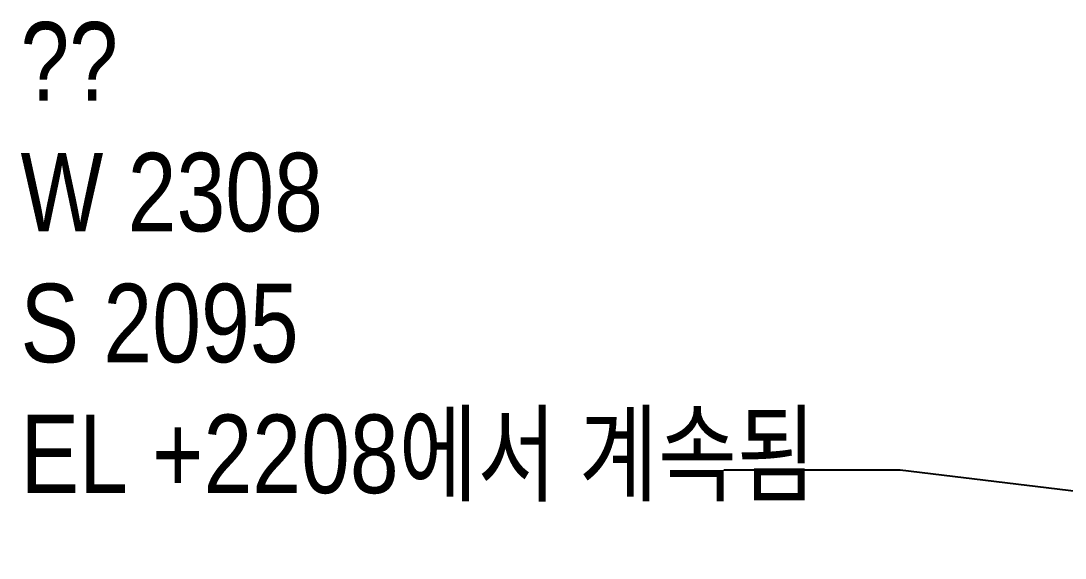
# Model space of a CAD drawing. Header units: millimetres. Extents: x 0 to 594, y 0 to 420.
# Drawn here: x 166.01 to 199.26, y 107.09 to 124.2 of the extents above; entities that cross this region are included whole.
import ezdxf
from ezdxf import colors
from ezdxf.entities.mleader import LeaderData, LeaderLine
from ezdxf.math import Vec2, Vec3

# ---------------------------------------------------------------- set-up
doc = ezdxf.new("R2010")
doc.units = ezdxf.units.MM
doc.header["$LTSCALE"] = 0.25
doc.layers.add('주석', color=7, linetype='Continuous')
doc.styles.add('AdskIsoAnnotation', font='arial.ttf', dxfattribs={"width": 0.8, "height": 1})
doc.styles.get("Standard").update_dxf_attribs({"font": 'arial.ttf'})

msp = doc.modelspace()

# ---------------------------------------------------------------- texts
at = {"layer": '주석', "insert": (166, 108.8901), "char_height": 2.5, "attachment_point": 7, "style": 'AdskIsoAnnotation'}
msp.add_mtext('\\P??\\PW 2308\\PS 2095\\PEL +2208{\\fGulim|b0|i0|c129|p50;에서 계속됨}', dxfattribs=at)

# ---------------------------------------------------------------- leaders
at = {"layer": '주석'}
ml = msp.add_multileader_mtext('Standard', dxfattribs=at)
ml.set_content('')
ml.set_leader_properties()
ml.build(insert=Vec2(0, 0))
ml.multileader.update_dxf_attribs({"dogleg_length": 5.6084, "arrow_head_size": 2.5})
ctx = ml.context
ctx.base_point, ctx.arrow_head_size, ctx.plane_origin = Vec3(188.3916, 109.8901), 2.5, Vec3(0, 7.8901)
notes = []
notes.append((ctx, [(0, (1, 1, 0), (194, 109.8901), (-1, 0), 5.6084, [(0, [(216.1775, 107.1956)], 0, [])])]))
ctx.mtext, ml.multileader.dxf.content_type = None, 0
for ctx, leaders in notes:
    for number, flags, end, landing, length, lines in leaders:
        leader = LeaderData()
        leader.index, (leader.has_last_leader_line, leader.has_dogleg_vector, leader.attachment_direction) = number, flags
        leader.last_leader_point, leader.dogleg_vector, leader.dogleg_length = Vec3(end), Vec3(landing), length
        for number, points, colour, breaks in lines:
            line = LeaderLine()
            line.index, line.vertices, line.color, line.breaks = number, Vec3.list(points), colors.encode_raw_color(colour), breaks
            leader.lines.append(line)
        ctx.leaders.append(leader)

doc.saveas('drawing.dxf')
